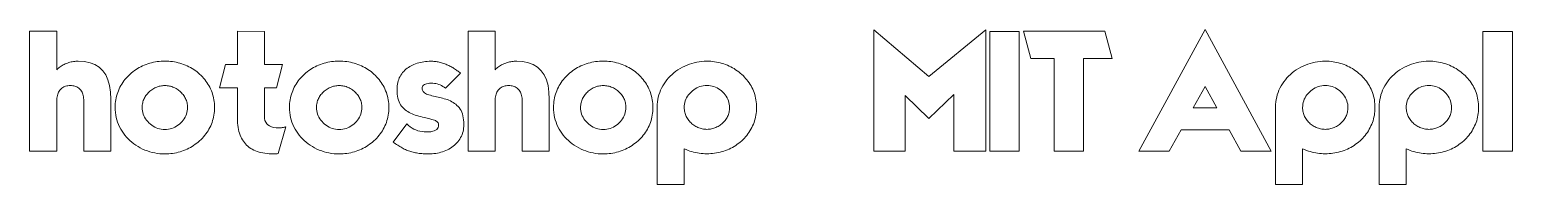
# Model space of a CAD drawing. Extents: x 10 to 19.73, y 9.66 to 9.92.
# Drawn here: x 14.802 to 17.234, y 9.659 to 9.913 of the extents above; entities that cross this region are included whole.
import ezdxf

# ---------------------------------------------------------------- set-up
doc = ezdxf.new("R2010")
doc.units = 0

msp = doc.modelspace()

# ---------------------------------------------------------------- linework, layer by layer
at = {"color": 7, "lineweight": 13}
for points in [[(14.846838, 9.910632), (14.846838, 9.847255), (14.848148, 9.848534), (14.849518, 9.849757), (14.850949, 9.850924), (14.852442, 9.852036), (14.853996, 9.853092), (14.855612, 9.854093), (14.857287, 9.855038), (14.859024, 9.855927), (14.860823, 9.856762), (14.862682, 9.85754), (14.864603, 9.858253), (14.866529, 9.858891), (14.868462, 9.859454), (14.870399, 9.859941), (14.872342, 9.860354), (14.87429, 9.860692), (14.876245, 9.860955), (14.878204, 9.861142), (14.88017, 9.861255), (14.882141, 9.861293), (14.892307, 9.860665), (14.901404, 9.858786), (14.909431, 9.855651), (14.916387, 9.851263), (14.922273, 9.845622), (14.927088, 9.838727), (14.930834, 9.830578), (14.93351, 9.821176), (14.935115, 9.81052), (14.93565, 9.79861), (14.93565, 9.713273), (14.891174, 9.713134), (14.891174, 9.795552), (14.891116, 9.798046), (14.890942, 9.800411), (14.89065, 9.802649), (14.890242, 9.804759), (14.889715, 9.806741), (14.889072, 9.808595), (14.888315, 9.810321), (14.887439, 9.811919), (14.886446, 9.81339), (14.885338, 9.814733), (14.884123, 9.815948), (14.882813, 9.817034), (14.881409, 9.817993), (14.879911, 9.818824), (14.878319, 9.819528), (14.876631, 9.820103), (14.874849, 9.82055), (14.872972, 9.82087), (14.871002, 9.821062), (14.868937, 9.821126), (14.866924, 9.821062), (14.865001, 9.82087), (14.863167, 9.82055), (14.861422, 9.820103), (14.859764, 9.819528), (14.858196, 9.818824), (14.856717, 9.817993), (14.855328, 9.817034), (14.854027, 9.815948), (14.852815, 9.814733), (14.851679, 9.81339), (14.850663, 9.811919), (14.849767, 9.810321), (14.848989, 9.808595), (14.848332, 9.806741), (14.847795, 9.804759), (14.847376, 9.802649), (14.847077, 9.800411), (14.846898, 9.798046), (14.846838, 9.795552), (14.846838, 9.713273), (14.802362, 9.712996), (14.802362, 9.910493)], [(15.143017, 9.817651), (15.11369, 9.817651), (15.123697, 9.855733), (15.143017, 9.855733), (15.143017, 9.910493), (15.187353, 9.910215), (15.187353, 9.855733), (15.216818, 9.855733), (15.206949, 9.817651), (15.187353, 9.817651), (15.187353, 9.770535), (15.187589, 9.766944), (15.188297, 9.76373), (15.18948, 9.760895), (15.191133, 9.758438), (15.19326, 9.756358), (15.195858, 9.754658), (15.198931, 9.753334), (15.202475, 9.752389), (15.206491, 9.751822), (15.210979, 9.751633), (15.212473, 9.751651), (15.213894, 9.751705), (15.215241, 9.751796), (15.216517, 9.751922), (15.217721, 9.752085), (15.218853, 9.752283), (15.219912, 9.752519), (15.220898, 9.752789), (15.221813, 9.753097), (15.222654, 9.75344), (15.209868, 9.709243), (15.209175, 9.709137), (15.208484, 9.709043), (15.207796, 9.708959), (15.207111, 9.708887), (15.206429, 9.708825), (15.205749, 9.708776), (15.205071, 9.708736), (15.204397, 9.708709), (15.203726, 9.708693), (15.203058, 9.708687), (15.19915, 9.708751), (15.195374, 9.708942), (15.191733, 9.709262), (15.188226, 9.709709), (15.184851, 9.710285), (15.18161, 9.710988), (15.178502, 9.71182), (15.175528, 9.712778), (15.172688, 9.713865), (15.169979, 9.71508), (15.167376, 9.716424), (15.164904, 9.717898), (15.162561, 9.719503), (15.160351, 9.72124), (15.15827, 9.723106), (15.15632, 9.725103), (15.154501, 9.727231), (15.152812, 9.72949), (15.151254, 9.731879), (15.149826, 9.734399), (15.148533, 9.737027), (15.147375, 9.739797), (15.146354, 9.742709), (15.145468, 9.745762), (15.144718, 9.748958), (15.144106, 9.752295), (15.143629, 9.755774), (15.143289, 9.759394), (15.143084, 9.763156), (15.143017, 9.76706)], [(15.565809, 9.910632), (15.565809, 9.847255), (15.56712, 9.848534), (15.568489, 9.849757), (15.569921, 9.850924), (15.571414, 9.852036), (15.572968, 9.853092), (15.574583, 9.854093), (15.576259, 9.855038), (15.577996, 9.855927), (15.579795, 9.856762), (15.581654, 9.85754), (15.583575, 9.858253), (15.585501, 9.858891), (15.587433, 9.859454), (15.589371, 9.859941), (15.591314, 9.860354), (15.593262, 9.860692), (15.595217, 9.860955), (15.597176, 9.861142), (15.599142, 9.861255), (15.601112, 9.861293), (15.611279, 9.860665), (15.620376, 9.858786), (15.628403, 9.855651), (15.635358, 9.851263), (15.641245, 9.845622), (15.64606, 9.838727), (15.649806, 9.830578), (15.652481, 9.821176), (15.654086, 9.81052), (15.654621, 9.79861), (15.654621, 9.713273), (15.610146, 9.713134), (15.610146, 9.795552), (15.610088, 9.798046), (15.609913, 9.800411), (15.609621, 9.802649), (15.609213, 9.804759), (15.608686, 9.806741), (15.608045, 9.808595), (15.607286, 9.810321), (15.606411, 9.811919), (15.605418, 9.81339), (15.604309, 9.814733), (15.603094, 9.815948), (15.601785, 9.817034), (15.600381, 9.817993), (15.598883, 9.818824), (15.59729, 9.819528), (15.595603, 9.820103), (15.593821, 9.82055), (15.591945, 9.82087), (15.589973, 9.821062), (15.587909, 9.821126), (15.585896, 9.821062), (15.583973, 9.82087), (15.582138, 9.82055), (15.580393, 9.820103), (15.578735, 9.819528), (15.577168, 9.818824), (15.575689, 9.817993), (15.574299, 9.817034), (15.572998, 9.815948), (15.571787, 9.814733), (15.57065, 9.81339), (15.569635, 9.811919), (15.568739, 9.810321), (15.567962, 9.808595), (15.567305, 9.806741), (15.566766, 9.804759), (15.566348, 9.802649), (15.566049, 9.800411), (15.56587, 9.798046), (15.565809, 9.795552), (15.565809, 9.713273), (15.521335, 9.712996), (15.521335, 9.910493)], [(16.276859, 9.835998), (16.186796, 9.912995), (16.186796, 9.713134), (16.23822, 9.713134), (16.238361, 9.804865), (16.276859, 9.766783), (16.318277, 9.806394), (16.318277, 9.713273), (16.370535, 9.713134), (16.370535, 9.912995)], [(16.377068, 9.910355), (16.425434, 9.910355), (16.425434, 9.713273), (16.377068, 9.713412)], [(16.482418, 9.865601), (16.444475, 9.865601), (16.432384, 9.910493), (16.565948, 9.910493), (16.577623, 9.865601), (16.530785, 9.865601), (16.530785, 9.713273), (16.482418, 9.713273)], [(16.788881, 9.713273), (16.838778, 9.713273), (16.73023, 9.913273), (16.621544, 9.713273), (16.671438, 9.713273), (16.690758, 9.748298), (16.769562, 9.748298)], [(17.185684, 9.910355), (17.234051, 9.910355), (17.234051, 9.713273), (17.185684, 9.713412)], [(15.024045, 9.708687), (15.019815, 9.708787), (15.015634, 9.709086), (15.011498, 9.709587), (15.007411, 9.710288), (15.00337, 9.711188), (14.999378, 9.712289), (14.995432, 9.71359), (14.991533, 9.715091), (14.987682, 9.716792), (14.983878, 9.718694), (14.980175, 9.720769), (14.976628, 9.722991), (14.973238, 9.725361), (14.970001, 9.727878), (14.966922, 9.730542), (14.963998, 9.733354), (14.961229, 9.736313), (14.958616, 9.739419), (14.956159, 9.742673), (14.953857, 9.746074), (14.951717, 9.749618), (14.949804, 9.753245), (14.948116, 9.756956), (14.946651, 9.760751), (14.945414, 9.764628), (14.944401, 9.768589), (14.943613, 9.772634), (14.943049, 9.776762), (14.942712, 9.780972), (14.942599, 9.785268), (14.942665, 9.788498), (14.942861, 9.791683), (14.943188, 9.794825), (14.943645, 9.797921), (14.944233, 9.800973), (14.944951, 9.803981), (14.945801, 9.806944), (14.946779, 9.809862), (14.947891, 9.812737), (14.949131, 9.815566), (14.950487, 9.818336), (14.951939, 9.821032), (14.953489, 9.823651), (14.955135, 9.826196), (14.956881, 9.828666), (14.958721, 9.83106), (14.960661, 9.83338), (14.962697, 9.835625), (14.96483, 9.837794), (14.96706, 9.839889), (14.969399, 9.841925), (14.971804, 9.843863), (14.97427, 9.845705), (14.976801, 9.847449), (14.979396, 9.849096), (14.982054, 9.850646), (14.984777, 9.852098), (14.987564, 9.853454), (14.990415, 9.854712), (14.993329, 9.855872), (14.996338, 9.856929), (14.999361, 9.857874), (15.002398, 9.858707), (15.005448, 9.85943), (15.008512, 9.860042), (15.011591, 9.860542), (15.014684, 9.860931), (15.01779, 9.861209), (15.02091, 9.861376), (15.024045, 9.861431), (15.027205, 9.861376), (15.03035, 9.861209), (15.033476, 9.860931), (15.036587, 9.860542), (15.03968, 9.860042), (15.042758, 9.85943), (15.045818, 9.858707), (15.048862, 9.857874), (15.051889, 9.856929), (15.054899, 9.855872), (15.057789, 9.854763), (15.06062, 9.853548), (15.063393, 9.852228), (15.066107, 9.850801), (15.068764, 9.84927), (15.071362, 9.847633), (15.0739, 9.84589), (15.076381, 9.844042), (15.078804, 9.842088), (15.081167, 9.840028), (15.083424, 9.837882), (15.085576, 9.83567), (15.087626, 9.83339), (15.089574, 9.831044), (15.091417, 9.828631), (15.09316, 9.826152), (15.094798, 9.823606), (15.096334, 9.820992), (15.097767, 9.818313), (15.099096, 9.815566), (15.100338, 9.812737), (15.101449, 9.809862), (15.102428, 9.806944), (15.103277, 9.803981), (15.103996, 9.800973), (15.104584, 9.797921), (15.105042, 9.794825), (15.105368, 9.791683), (15.105564, 9.788498), (15.105629, 9.785268), (15.105565, 9.781987), (15.105373, 9.778763), (15.105054, 9.775594), (15.104607, 9.772481), (15.104031, 9.769423), (15.103328, 9.766421), (15.102497, 9.763474), (15.101538, 9.760584), (15.100451, 9.757749), (15.099236, 9.754969), (15.097904, 9.752221), (15.096467, 9.749537), (15.094925, 9.746918), (15.093277, 9.744361), (15.091522, 9.741869), (15.089663, 9.739441), (15.087698, 9.737077), (15.085627, 9.734776), (15.08345, 9.73254), (15.081167, 9.730369), (15.078778, 9.728307), (15.076336, 9.726349), (15.073841, 9.724493), (15.071295, 9.722741), (15.068693, 9.721091), (15.06604, 9.719544), (15.063335, 9.7181), (15.060575, 9.716759), (15.057764, 9.715521), (15.054899, 9.714385), (15.051964, 9.713303), (15.048996, 9.712334), (15.045994, 9.711479), (15.042957, 9.710738), (15.039889, 9.710111), (15.036787, 9.709599), (15.033651, 9.709199), (15.030483, 9.708915), (15.027281, 9.708743)], [(15.309938, 9.708687), (15.305708, 9.708787), (15.301527, 9.709086), (15.297392, 9.709587), (15.293304, 9.710288), (15.289264, 9.711188), (15.285271, 9.712289), (15.281324, 9.71359), (15.277426, 9.715091), (15.273575, 9.716792), (15.269772, 9.718694), (15.266068, 9.720769), (15.262522, 9.722991), (15.25913, 9.725361), (15.255895, 9.727878), (15.252815, 9.730542), (15.249891, 9.733354), (15.247122, 9.736313), (15.244509, 9.739419), (15.242052, 9.742673), (15.23975, 9.746074), (15.237612, 9.749618), (15.235697, 9.753245), (15.234009, 9.756956), (15.232546, 9.760751), (15.231306, 9.764628), (15.230293, 9.768589), (15.229506, 9.772634), (15.228943, 9.776762), (15.228605, 9.780972), (15.228493, 9.785268), (15.228558, 9.788498), (15.228754, 9.791683), (15.22908, 9.794825), (15.229538, 9.797921), (15.230125, 9.800973), (15.230844, 9.803981), (15.231693, 9.806944), (15.232673, 9.809862), (15.233784, 9.812737), (15.235024, 9.815566), (15.23638, 9.818336), (15.237832, 9.821032), (15.239382, 9.823651), (15.241029, 9.826196), (15.242773, 9.828666), (15.244615, 9.83106), (15.246553, 9.83338), (15.24859, 9.835625), (15.250723, 9.837794), (15.252954, 9.839889), (15.255293, 9.841925), (15.257696, 9.843863), (15.260163, 9.845705), (15.262693, 9.847449), (15.265289, 9.849096), (15.267947, 9.850646), (15.27067, 9.852098), (15.273457, 9.853454), (15.276308, 9.854712), (15.279222, 9.855872), (15.28223, 9.856929), (15.285254, 9.857874), (15.288291, 9.858707), (15.291342, 9.85943), (15.294406, 9.860042), (15.297484, 9.860542), (15.300577, 9.860931), (15.303683, 9.861209), (15.306804, 9.861376), (15.309938, 9.861431), (15.313098, 9.861376), (15.316242, 9.861209), (15.319369, 9.860931), (15.322479, 9.860542), (15.325573, 9.860042), (15.328651, 9.85943), (15.331711, 9.858707), (15.334755, 9.857874), (15.337782, 9.856929), (15.340793, 9.855872), (15.343681, 9.854763), (15.346514, 9.853548), (15.349286, 9.852228), (15.352, 9.850801), (15.354656, 9.84927), (15.357254, 9.847633), (15.359793, 9.84589), (15.362274, 9.844042), (15.364697, 9.842088), (15.367061, 9.840028), (15.369316, 9.837882), (15.371469, 9.83567), (15.37352, 9.83339), (15.375467, 9.831044), (15.377311, 9.828631), (15.379053, 9.826152), (15.380692, 9.823606), (15.382227, 9.820992), (15.383659, 9.818313), (15.38499, 9.815566), (15.38623, 9.812737), (15.387342, 9.809862), (15.388321, 9.806944), (15.38917, 9.803981), (15.389889, 9.800973), (15.390477, 9.797921), (15.390934, 9.794825), (15.391261, 9.791683), (15.391457, 9.788498), (15.391522, 9.785268), (15.391459, 9.781987), (15.391266, 9.778763), (15.390947, 9.775594), (15.390499, 9.772481), (15.389924, 9.769423), (15.389221, 9.766421), (15.38839, 9.763474), (15.38743, 9.760584), (15.386343, 9.757749), (15.385129, 9.754969), (15.383798, 9.752221), (15.38236, 9.749537), (15.380817, 9.746918), (15.379169, 9.744361), (15.377415, 9.741869), (15.375555, 9.739441), (15.37359, 9.737077), (15.371519, 9.734776), (15.369343, 9.73254), (15.367061, 9.730369), (15.364672, 9.728307), (15.362229, 9.726349), (15.359735, 9.724493), (15.357187, 9.722741), (15.354588, 9.721091), (15.351933, 9.719544), (15.349228, 9.7181), (15.346469, 9.716759), (15.343657, 9.715521), (15.340793, 9.714385), (15.337857, 9.713303), (15.334888, 9.712334), (15.331886, 9.711479), (15.328851, 9.710738), (15.325783, 9.710111), (15.32268, 9.709599), (15.319545, 9.709199), (15.316376, 9.708915), (15.313173, 9.708743)], [(15.420987, 9.758026), (15.423687, 9.755518), (15.426502, 9.753273), (15.429435, 9.751292), (15.432484, 9.749576), (15.43565, 9.748123), (15.438932, 9.746935), (15.442332, 9.746011), (15.445848, 9.745351), (15.449482, 9.744955), (15.453232, 9.744823), (15.457008, 9.74494), (15.460386, 9.74529), (15.463367, 9.745873), (15.465952, 9.746691), (15.468138, 9.747742), (15.469927, 9.749025), (15.471317, 9.750544), (15.472312, 9.752295), (15.472908, 9.754279), (15.473106, 9.756497), (15.472998, 9.757689), (15.472668, 9.758816), (15.472118, 9.759879), (15.47135, 9.760879), (15.470362, 9.761814), (15.469154, 9.762685), (15.467726, 9.763493), (15.46608, 9.764236), (15.464213, 9.764915), (15.462127, 9.765532), (15.460478, 9.76592), (15.458647, 9.76636), (15.456632, 9.766853), (15.454432, 9.7674), (15.45205, 9.767999), (15.449484, 9.76865), (15.446735, 9.769355), (15.443803, 9.770113), (15.440687, 9.770923), (15.437387, 9.771786), (15.434679, 9.77257), (15.432056, 9.773476), (15.42952, 9.774505), (15.427069, 9.775655), (15.424706, 9.776928), (15.422426, 9.778324), (15.420235, 9.779841), (15.41813, 9.781482), (15.41611, 9.783244), (15.414177, 9.785129), (15.412407, 9.787149), (15.410824, 9.789376), (15.409428, 9.791808), (15.408217, 9.794446), (15.407192, 9.79729), (15.406355, 9.800339), (15.405703, 9.803594), (15.405237, 9.807055), (15.404959, 9.810721), (15.404865, 9.814593), (15.404942, 9.817604), (15.40517, 9.820519), (15.405553, 9.823341), (15.406088, 9.826068), (15.406776, 9.8287), (15.407617, 9.831239), (15.40861, 9.833682), (15.409758, 9.836031), (15.411057, 9.838284), (15.412509, 9.840445), (15.414112, 9.842502), (15.415806, 9.844447), (15.417591, 9.846282), (15.41947, 9.848005), (15.421438, 9.849618), (15.4235, 9.851119), (15.425653, 9.852509), (15.427897, 9.853787), (15.430234, 9.854955), (15.432662, 9.856011), (15.435215, 9.856988), (15.437815, 9.857862), (15.440463, 9.858634), (15.443158, 9.859303), (15.4459, 9.859868), (15.44869, 9.860331), (15.451527, 9.860691), (15.454411, 9.860948), (15.457342, 9.861102), (15.46032, 9.861154), (15.462018, 9.86113), (15.463722, 9.861059), (15.465432, 9.860941), (15.467148, 9.860776), (15.468868, 9.860563), (15.470594, 9.860303), (15.472325, 9.859996), (15.474063, 9.859641), (15.475806, 9.85924), (15.477554, 9.85879), (15.479425, 9.858193), (15.481256, 9.857568), (15.483049, 9.856915), (15.484804, 9.856234), (15.486519, 9.855525), (15.488195, 9.854788), (15.489832, 9.854024), (15.49143, 9.853231), (15.49299, 9.852411), (15.494511, 9.851563), (15.496131, 9.850636), (15.497713, 9.849685), (15.499256, 9.848712), (15.500759, 9.847716), (15.502224, 9.846699), (15.503651, 9.845659), (15.505037, 9.844598), (15.506386, 9.843513), (15.507694, 9.842407), (15.508965, 9.841279), (15.484503, 9.816957), (15.482344, 9.818488), (15.480145, 9.819859), (15.477907, 9.821068), (15.475631, 9.822115), (15.473315, 9.823002), (15.470961, 9.823728), (15.468567, 9.824292), (15.466135, 9.824695), (15.463663, 9.824937), (15.461154, 9.825017), (15.458275, 9.824932), (15.4557, 9.824678), (15.453428, 9.824254), (15.451458, 9.823661), (15.449792, 9.822898), (15.448429, 9.821965), (15.447368, 9.820863), (15.44661, 9.819592), (15.446156, 9.818151), (15.446005, 9.816539), (15.446117, 9.815056), (15.446455, 9.813665), (15.447018, 9.812366), (15.447805, 9.811157), (15.448819, 9.810041), (15.450058, 9.809017), (15.451521, 9.808084), (15.453209, 9.807244), (15.455124, 9.806495), (15.457262, 9.805838), (15.459738, 9.805175), (15.462215, 9.80452), (15.464697, 9.803873), (15.46718, 9.803236), (15.469667, 9.802606), (15.472157, 9.801985), (15.474648, 9.801372), (15.477142, 9.800767), (15.479641, 9.800171), (15.482141, 9.799583), (15.484846, 9.79883), (15.487461, 9.797959), (15.489984, 9.796973), (15.492414, 9.795869), (15.494754, 9.794649), (15.497002, 9.793312), (15.499157, 9.791858), (15.501221, 9.790288), (15.503193, 9.7886), (15.505074, 9.786797), (15.506843, 9.784798), (15.508426, 9.782582), (15.509823, 9.78015), (15.511033, 9.777501), (15.512057, 9.774635), (15.512896, 9.771552), (15.513547, 9.768253), (15.514013, 9.764736), (15.514292, 9.761003), (15.514385, 9.757053), (15.514305, 9.754066), (15.514063, 9.751161), (15.51366, 9.748339), (15.513096, 9.745601), (15.51237, 9.742947), (15.511484, 9.740376), (15.510435, 9.737887), (15.509226, 9.735483), (15.507856, 9.733162), (15.506325, 9.730925), (15.504658, 9.728758), (15.502882, 9.726705), (15.500999, 9.724766), (15.499008, 9.72294), (15.496908, 9.72123), (15.494699, 9.719633), (15.492382, 9.71815), (15.489957, 9.716781), (15.487424, 9.715526), (15.484781, 9.714385), (15.482076, 9.713303), (15.47935, 9.712334), (15.476605, 9.711479), (15.473841, 9.710738), (15.471056, 9.710111), (15.468253, 9.709599), (15.46543, 9.709199), (15.462588, 9.708915), (15.459726, 9.708743), (15.456845, 9.708687), (15.454451, 9.708706), (15.452103, 9.708764), (15.449802, 9.708861), (15.44755, 9.708998), (15.445345, 9.709173), (15.443186, 9.709387), (15.441074, 9.70964), (15.439011, 9.709931), (15.436995, 9.710262), (15.435024, 9.710632), (15.433091, 9.711019), (15.431183, 9.711455), (15.4293, 9.711942), (15.427442, 9.712478), (15.425608, 9.713064), (15.4238, 9.713701), (15.422017, 9.714388), (15.420259, 9.715124), (15.418526, 9.715911), (15.416818, 9.716747), (15.415058, 9.717639), (15.413281, 9.718588), (15.411489, 9.719596), (15.409679, 9.720661), (15.407853, 9.721786), (15.40601, 9.722969), (15.40415, 9.72421), (15.402274, 9.72551), (15.400381, 9.726868), (15.398472, 9.728284)], [(15.743016, 9.708687), (15.738787, 9.708787), (15.734605, 9.709086), (15.730471, 9.709587), (15.726383, 9.710288), (15.722342, 9.711188), (15.718349, 9.712289), (15.714403, 9.71359), (15.710505, 9.715091), (15.706654, 9.716792), (15.702849, 9.718694), (15.699146, 9.720769), (15.695601, 9.722991), (15.692209, 9.725361), (15.688973, 9.727878), (15.685894, 9.730542), (15.682969, 9.733354), (15.680201, 9.736313), (15.677588, 9.739419), (15.67513, 9.742673), (15.672829, 9.746074), (15.67069, 9.749618), (15.668776, 9.753245), (15.667088, 9.756956), (15.665624, 9.760751), (15.664385, 9.764628), (15.663372, 9.768589), (15.662584, 9.772634), (15.662022, 9.776762), (15.661683, 9.780972), (15.661572, 9.785268), (15.661636, 9.788498), (15.661832, 9.791683), (15.662159, 9.794825), (15.662616, 9.797921), (15.663204, 9.800973), (15.663923, 9.803981), (15.664772, 9.806944), (15.665751, 9.809862), (15.666862, 9.812737), (15.668103, 9.815566), (15.669458, 9.818336), (15.67091, 9.821032), (15.672461, 9.823651), (15.674107, 9.826196), (15.675852, 9.828666), (15.677693, 9.83106), (15.679632, 9.83338), (15.681668, 9.835625), (15.683802, 9.837794), (15.686032, 9.839889), (15.688372, 9.841925), (15.690775, 9.843863), (15.693241, 9.845705), (15.695772, 9.847449), (15.698367, 9.849096), (15.701026, 9.850646), (15.703749, 9.852098), (15.706535, 9.853454), (15.709387, 9.854712), (15.712301, 9.855872), (15.715309, 9.856929), (15.718332, 9.857874), (15.721369, 9.858707), (15.724421, 9.85943), (15.727485, 9.860042), (15.730563, 9.860542), (15.733656, 9.860931), (15.736762, 9.861209), (15.739882, 9.861376), (15.743016, 9.861431), (15.746177, 9.861376), (15.749321, 9.861209), (15.752447, 9.860931), (15.755558, 9.860542), (15.758652, 9.860042), (15.761729, 9.85943), (15.76479, 9.858707), (15.767834, 9.857874), (15.770861, 9.856929), (15.77387, 9.855872), (15.77676, 9.854763), (15.779592, 9.853548), (15.782364, 9.852228), (15.785079, 9.850801), (15.787735, 9.84927), (15.790333, 9.847633), (15.792871, 9.84589), (15.795353, 9.844042), (15.797775, 9.842088), (15.800139, 9.840028), (15.802395, 9.837882), (15.804548, 9.83567), (15.806598, 9.83339), (15.808545, 9.831044), (15.81039, 9.828631), (15.812132, 9.826152), (15.81377, 9.823606), (15.815306, 9.820992), (15.816738, 9.818313), (15.818069, 9.815566), (15.819309, 9.812737), (15.82042, 9.809862), (15.8214, 9.806944), (15.822248, 9.803981), (15.822968, 9.800973), (15.823555, 9.797921), (15.824013, 9.794825), (15.82434, 9.791683), (15.824535, 9.788498), (15.8246, 9.785268), (15.824537, 9.781987), (15.824345, 9.778763), (15.824025, 9.775594), (15.823578, 9.772481), (15.823002, 9.769423), (15.8223, 9.766421), (15.821468, 9.763474), (15.820509, 9.760584), (15.819422, 9.757749), (15.818207, 9.754969), (15.816876, 9.752221), (15.815439, 9.749537), (15.813896, 9.746918), (15.812248, 9.744361), (15.810493, 9.741869), (15.808634, 9.739441), (15.806669, 9.737077), (15.804598, 9.734776), (15.802422, 9.73254), (15.800139, 9.730369), (15.79775, 9.728307), (15.795308, 9.726349), (15.792813, 9.724493), (15.790266, 9.722741), (15.787665, 9.721091), (15.785012, 9.719544), (15.782307, 9.7181), (15.779547, 9.716759), (15.776735, 9.715521), (15.77387, 9.714385), (15.770935, 9.713303), (15.767967, 9.712334), (15.764965, 9.711479), (15.761929, 9.710738), (15.758861, 9.710111), (15.755758, 9.709599), (15.752623, 9.709199), (15.749454, 9.708915), (15.746252, 9.708743)], [(15.831551, 9.658651), (15.875887, 9.658513), (15.875887, 9.717165), (15.879084, 9.715775), (15.88228, 9.714385), (15.885288, 9.713355), (15.888311, 9.712434), (15.891348, 9.71162), (15.8944, 9.710916), (15.897464, 9.71032), (15.900542, 9.709832), (15.903635, 9.709453), (15.906741, 9.709182), (15.909861, 9.709019), (15.912995, 9.708964), (15.916182, 9.709019), (15.919344, 9.709182), (15.922485, 9.709453), (15.925604, 9.709832), (15.928701, 9.71032), (15.931776, 9.710916), (15.934827, 9.71162), (15.937857, 9.712434), (15.940865, 9.713355), (15.94385, 9.714385), (15.946764, 9.715521), (15.949615, 9.716759), (15.952402, 9.7181), (15.955125, 9.719544), (15.957784, 9.721091), (15.960379, 9.722741), (15.96291, 9.724493), (15.965376, 9.726349), (15.967779, 9.728307), (15.970119, 9.730369), (15.972374, 9.732488), (15.974527, 9.734676), (15.976577, 9.736936), (15.978524, 9.739264), (15.980369, 9.741661), (15.982111, 9.744128), (15.983749, 9.746664), (15.985285, 9.74927), (15.986717, 9.751945), (15.988048, 9.754691), (15.989288, 9.757519), (15.990399, 9.760389), (15.991379, 9.763301), (15.992228, 9.766254), (15.992947, 9.769249), (15.993535, 9.772286), (15.993992, 9.775365), (15.994319, 9.778485), (15.994514, 9.781647), (15.994579, 9.78485), (15.994516, 9.788131), (15.994324, 9.791355), (15.994004, 9.794524), (15.993557, 9.797637), (15.992981, 9.800694), (15.992279, 9.803697), (15.991447, 9.806643), (15.990488, 9.809534), (15.989401, 9.812369), (15.988187, 9.815149), (15.986856, 9.817871), (15.985418, 9.820531), (15.983875, 9.82313), (15.982227, 9.825667), (15.980473, 9.828144), (15.978613, 9.83056), (15.976648, 9.832914), (15.974577, 9.835208), (15.972401, 9.83744), (15.970119, 9.839611), (15.96773, 9.841697), (15.965287, 9.843675), (15.962792, 9.845544), (15.960245, 9.847305), (15.957644, 9.848958), (15.954991, 9.850502), (15.952286, 9.851937), (15.949526, 9.853265), (15.946714, 9.854484), (15.94385, 9.855594), (15.940914, 9.856677), (15.937946, 9.857646), (15.934944, 9.8585), (15.931909, 9.859241), (15.92884, 9.859868), (15.925737, 9.860381), (15.922602, 9.86078), (15.919434, 9.861065), (15.916231, 9.861236), (15.912995, 9.861293), (15.908766, 9.861193), (15.904584, 9.860892), (15.90045, 9.860392), (15.896362, 9.859692), (15.892322, 9.85879), (15.888329, 9.85769), (15.884382, 9.856389), (15.880484, 9.854888), (15.876633, 9.853187), (15.872828, 9.851286), (15.869125, 9.849236), (15.86558, 9.847038), (15.862188, 9.844689), (15.858953, 9.842191), (15.855873, 9.839541), (15.852948, 9.836742), (15.85018, 9.833793), (15.847567, 9.830693), (15.84511, 9.827444), (15.842808, 9.824044), (15.840694, 9.82061), (15.838799, 9.81709), (15.837125, 9.813483), (15.83567, 9.80979), (15.834435, 9.806011), (15.833418, 9.802146), (15.832622, 9.798195), (15.832045, 9.794157), (15.831688, 9.790033), (15.831551, 9.785824)], [(16.845726, 9.658651), (16.890062, 9.658513), (16.890062, 9.717165), (16.893259, 9.715775), (16.896456, 9.714385), (16.899466, 9.713355), (16.902489, 9.712434), (16.905525, 9.71162), (16.908575, 9.710916), (16.91164, 9.71032), (16.914719, 9.709832), (16.917812, 9.709453), (16.920918, 9.709182), (16.924038, 9.709019), (16.927172, 9.708964), (16.930359, 9.709019), (16.933521, 9.709182), (16.936663, 9.709453), (16.939781, 9.709832), (16.942877, 9.71032), (16.945951, 9.710916), (16.949003, 9.71162), (16.952034, 9.712434), (16.955042, 9.713355), (16.958027, 9.714385), (16.960941, 9.715521), (16.963791, 9.716759), (16.966579, 9.7181), (16.969301, 9.719544), (16.97196, 9.721091), (16.974556, 9.722741), (16.977085, 9.724493), (16.979553, 9.726349), (16.981956, 9.728307), (16.984295, 9.730369), (16.986551, 9.732488), (16.988705, 9.734676), (16.990753, 9.736936), (16.992701, 9.739264), (16.994545, 9.741661), (16.996286, 9.744128), (16.997925, 9.746664), (16.999462, 9.74927), (17.000895, 9.751945), (17.002224, 9.754691), (17.003466, 9.757519), (17.004576, 9.760389), (17.005556, 9.763301), (17.006405, 9.766254), (17.007124, 9.769249), (17.007711, 9.772286), (17.008169, 9.775365), (17.008495, 9.778485), (17.008692, 9.781647), (17.008757, 9.78485), (17.008692, 9.788131), (17.008501, 9.791355), (17.008181, 9.794524), (17.007734, 9.797637), (17.007158, 9.800694), (17.006454, 9.803697), (17.005623, 9.806643), (17.004665, 9.809534), (17.003578, 9.812369), (17.002363, 9.815149), (17.001032, 9.817871), (16.999594, 9.820531), (16.998053, 9.82313), (16.996403, 9.825667), (16.99465, 9.828144), (16.99279, 9.83056), (16.990826, 9.832914), (16.988754, 9.835208), (16.986578, 9.83744), (16.984295, 9.839611), (16.981907, 9.841697), (16.979464, 9.843675), (16.976969, 9.845544), (16.974422, 9.847305), (16.971821, 9.848958), (16.969168, 9.850502), (16.966461, 9.851937), (16.963703, 9.853265), (16.960892, 9.854484), (16.958027, 9.855594), (16.955091, 9.856677), (16.952122, 9.857646), (16.949121, 9.8585), (16.946085, 9.859241), (16.943016, 9.859868), (16.939915, 9.860381), (16.936779, 9.86078), (16.933609, 9.861065), (16.930408, 9.861236), (16.927172, 9.861293), (16.922943, 9.861193), (16.91876, 9.860892), (16.914627, 9.860392), (16.910538, 9.859692), (16.906498, 9.85879), (16.902504, 9.85769), (16.89856, 9.856389), (16.894661, 9.854888), (16.89081, 9.853187), (16.887005, 9.851286), (16.883303, 9.849236), (16.879757, 9.847038), (16.876366, 9.844689), (16.873129, 9.842191), (16.870049, 9.839541), (16.867125, 9.836742), (16.864357, 9.833793), (16.861744, 9.830693), (16.859285, 9.827444), (16.856985, 9.824044), (16.85487, 9.82061), (16.852976, 9.81709), (16.851301, 9.813483), (16.849846, 9.80979), (16.84861, 9.806011), (16.847595, 9.802146), (16.846798, 9.798195), (16.846222, 9.794157), (16.845863, 9.790033), (16.845726, 9.785824)], [(17.015705, 9.658651), (17.060041, 9.658513), (17.060041, 9.717165), (17.063238, 9.715775), (17.066435, 9.714385), (17.069445, 9.713355), (17.072468, 9.712434), (17.075504, 9.71162), (17.078556, 9.710916), (17.081619, 9.71032), (17.084698, 9.709832), (17.087791, 9.709453), (17.090897, 9.709182), (17.094017, 9.709019), (17.097151, 9.708964), (17.100338, 9.709019), (17.1035, 9.709182), (17.106642, 9.709453), (17.10976, 9.709832), (17.112856, 9.71032), (17.115931, 9.710916), (17.118982, 9.71162), (17.122013, 9.712434), (17.125021, 9.713355), (17.128006, 9.714385), (17.13092, 9.715521), (17.13377, 9.716759), (17.136559, 9.7181), (17.13928, 9.719544), (17.141939, 9.721091), (17.144535, 9.722741), (17.147064, 9.724493), (17.149532, 9.726349), (17.151936, 9.728307), (17.154274, 9.730369), (17.15653, 9.732488), (17.158684, 9.734676), (17.160732, 9.736936), (17.16268, 9.739264), (17.164524, 9.741661), (17.166265, 9.744128), (17.167904, 9.746664), (17.169441, 9.74927), (17.170874, 9.751945), (17.172203, 9.754691), (17.173445, 9.757519), (17.174555, 9.760389), (17.175535, 9.763301), (17.176384, 9.766254), (17.177103, 9.769249), (17.177691, 9.772286), (17.178148, 9.775365), (17.178474, 9.778485), (17.178671, 9.781647), (17.178736, 9.78485), (17.178673, 9.788131), (17.17848, 9.791355), (17.17816, 9.794524), (17.177713, 9.797637), (17.177137, 9.800694), (17.176434, 9.803697), (17.175602, 9.806643), (17.174644, 9.809534), (17.173557, 9.812369), (17.172342, 9.815149), (17.171011, 9.817871), (17.169573, 9.820531), (17.168032, 9.82313), (17.166382, 9.825667), (17.164629, 9.828144), (17.162769, 9.83056), (17.160805, 9.832914), (17.158733, 9.835208), (17.156557, 9.83744), (17.154274, 9.839611), (17.151886, 9.841697), (17.149443, 9.843675), (17.146948, 9.845544), (17.144402, 9.847305), (17.1418, 9.848958), (17.139147, 9.850502), (17.13644, 9.851937), (17.133682, 9.853265), (17.130871, 9.854484), (17.128006, 9.855594), (17.125071, 9.856677), (17.122101, 9.857646), (17.119101, 9.8585), (17.116064, 9.859241), (17.112995, 9.859868), (17.109894, 9.860381), (17.106758, 9.86078), (17.103588, 9.861065), (17.100388, 9.861236), (17.097151, 9.861293), (17.092922, 9.861193), (17.088739, 9.860892), (17.084606, 9.860392), (17.080517, 9.859692), (17.076477, 9.85879), (17.072483, 9.85769), (17.068539, 9.856389), (17.06464, 9.854888), (17.060789, 9.853187), (17.056984, 9.851286), (17.053282, 9.849236), (17.049736, 9.847038), (17.046345, 9.844689), (17.043108, 9.842191), (17.040028, 9.839541), (17.037104, 9.836742), (17.034336, 9.833793), (17.031723, 9.830693), (17.029264, 9.827444), (17.026964, 9.824044), (17.024849, 9.82061), (17.022955, 9.81709), (17.02128, 9.813483), (17.019825, 9.80979), (17.018589, 9.806011), (17.017574, 9.802146), (17.016777, 9.798195), (17.016201, 9.794157), (17.015842, 9.790033), (17.015705, 9.785824)], [(14.986936, 9.785268), (14.987047, 9.782335), (14.987381, 9.779486), (14.987936, 9.77672), (14.988714, 9.774037), (14.989716, 9.771439), (14.990938, 9.768923), (14.992384, 9.766491), (14.994051, 9.764142), (14.995942, 9.761876), (14.998055, 9.759694), (15.000291, 9.757661), (15.002607, 9.755841), (15.005005, 9.754236), (15.007483, 9.752845), (15.010042, 9.751668), (15.012681, 9.750705), (15.015401, 9.749955), (15.018202, 9.74942), (15.021084, 9.7491), (15.024045, 9.748992), (15.027033, 9.7491), (15.029938, 9.74942), (15.032759, 9.749955), (15.035498, 9.750705), (15.038152, 9.751668), (15.040723, 9.752845), (15.043211, 9.754236), (15.045615, 9.755841), (15.047935, 9.757661), (15.050175, 9.759694), (15.052286, 9.761876), (15.054176, 9.764142), (15.055845, 9.766491), (15.05729, 9.768923), (15.058514, 9.771439), (15.059513, 9.774037), (15.060292, 9.77672), (15.060848, 9.779486), (15.061182, 9.782335), (15.061293, 9.785268), (15.061241, 9.787198), (15.061087, 9.789098), (15.06083, 9.790967), (15.06047, 9.792806), (15.060007, 9.794614), (15.059442, 9.796391), (15.058773, 9.798139), (15.058002, 9.799855), (15.057127, 9.801541), (15.05615, 9.803197), (15.055088, 9.804803), (15.053954, 9.806343), (15.052752, 9.807817), (15.05148, 9.809223), (15.050139, 9.810563), (15.048729, 9.811836), (15.047249, 9.813043), (15.045698, 9.814182), (15.044079, 9.815255), (15.042391, 9.816261), (15.040682, 9.817185), (15.038944, 9.818012), (15.037179, 9.818742), (15.035386, 9.819374), (15.033566, 9.81991), (15.031717, 9.820348), (15.02984, 9.820688), (15.027937, 9.820931), (15.026005, 9.821077), (15.024045, 9.821126), (15.022137, 9.821077), (15.020247, 9.820931), (15.018378, 9.820688), (15.016529, 9.820348), (15.014698, 9.81991), (15.012887, 9.819374), (15.011095, 9.818742), (15.009323, 9.818012), (15.00757, 9.817185), (15.005838, 9.816261), (15.004149, 9.815255), (15.002529, 9.814182), (15.00098, 9.813043), (14.9995, 9.811836), (14.998089, 9.810563), (14.996748, 9.809223), (14.995476, 9.807817), (14.994274, 9.806343), (14.993141, 9.804803), (14.992079, 9.803197), (14.9911, 9.801541), (14.990227, 9.799855), (14.989455, 9.798139), (14.988787, 9.796391), (14.988221, 9.794614), (14.987759, 9.792806), (14.987398, 9.790967), (14.987142, 9.789098), (14.986987, 9.787198)], [(15.272829, 9.785268), (15.27294, 9.782335), (15.273273, 9.779486), (15.273829, 9.77672), (15.274608, 9.774037), (15.275608, 9.771439), (15.276832, 9.768923), (15.278276, 9.766491), (15.279944, 9.764142), (15.281836, 9.761876), (15.283947, 9.759694), (15.286184, 9.757661), (15.288501, 9.755841), (15.290898, 9.754236), (15.293377, 9.752845), (15.295935, 9.751668), (15.298574, 9.750705), (15.301294, 9.749955), (15.304094, 9.74942), (15.306976, 9.7491), (15.309938, 9.748992), (15.312925, 9.7491), (15.31583, 9.74942), (15.318652, 9.749955), (15.32139, 9.750705), (15.324045, 9.751668), (15.326616, 9.752845), (15.329103, 9.754236), (15.331509, 9.755841), (15.333829, 9.757661), (15.336067, 9.759694), (15.33818, 9.761876), (15.34007, 9.764142), (15.341738, 9.766491), (15.343184, 9.768923), (15.344406, 9.771439), (15.345407, 9.774037), (15.346186, 9.77672), (15.346741, 9.779486), (15.347075, 9.782335), (15.347186, 9.785268), (15.347134, 9.787198), (15.34698, 9.789098), (15.346724, 9.790967), (15.346363, 9.792806), (15.3459, 9.794614), (15.345335, 9.796391), (15.344666, 9.798139), (15.343895, 9.799855), (15.34302, 9.801541), (15.342043, 9.803197), (15.340981, 9.804803), (15.339848, 9.806343), (15.338646, 9.807817), (15.337374, 9.809223), (15.336033, 9.810563), (15.334621, 9.811836), (15.333141, 9.813043), (15.331592, 9.814182), (15.329972, 9.815255), (15.328283, 9.816261), (15.326574, 9.817185), (15.324837, 9.818012), (15.323072, 9.818742), (15.32128, 9.819374), (15.319458, 9.81991), (15.31761, 9.820348), (15.315733, 9.820688), (15.313829, 9.820931), (15.311897, 9.821077), (15.309938, 9.821126), (15.308029, 9.821077), (15.306141, 9.820931), (15.304272, 9.820688), (15.302422, 9.820348), (15.300591, 9.81991), (15.29878, 9.819374), (15.296988, 9.818742), (15.295216, 9.818012), (15.293464, 9.817185), (15.291731, 9.816261), (15.290043, 9.815255), (15.288423, 9.814182), (15.286873, 9.813043), (15.285393, 9.811836), (15.283982, 9.810563), (15.282641, 9.809223), (15.281369, 9.807817), (15.280167, 9.806343), (15.279034, 9.804803), (15.277971, 9.803197), (15.276994, 9.801541), (15.276119, 9.799855), (15.275349, 9.798139), (15.27468, 9.796391), (15.274115, 9.794614), (15.273651, 9.792806), (15.273291, 9.790967), (15.273035, 9.789098), (15.272881, 9.787198)], [(15.705908, 9.785268), (15.706018, 9.782335), (15.706352, 9.779486), (15.706907, 9.77672), (15.707686, 9.774037), (15.708687, 9.771439), (15.709909, 9.768923), (15.711355, 9.766491), (15.713023, 9.764142), (15.714913, 9.761876), (15.717026, 9.759694), (15.719262, 9.757661), (15.72158, 9.755841), (15.723977, 9.754236), (15.726455, 9.752845), (15.729013, 9.751668), (15.731653, 9.750705), (15.734373, 9.749955), (15.737173, 9.74942), (15.740055, 9.7491), (15.743016, 9.748992), (15.746004, 9.7491), (15.748909, 9.74942), (15.75173, 9.749955), (15.754469, 9.750705), (15.757124, 9.751668), (15.759695, 9.752845), (15.762182, 9.754236), (15.764587, 9.755841), (15.766908, 9.757661), (15.769146, 9.759694), (15.771257, 9.761876), (15.773149, 9.764142), (15.774817, 9.766491), (15.776261, 9.768923), (15.777485, 9.771439), (15.778485, 9.774037), (15.779264, 9.77672), (15.779819, 9.779486), (15.780153, 9.782335), (15.780264, 9.785268), (15.780212, 9.787198), (15.780059, 9.789098), (15.779802, 9.790967), (15.779442, 9.792806), (15.778978, 9.794614), (15.778414, 9.796391), (15.777744, 9.798139), (15.776974, 9.799855), (15.776099, 9.801541), (15.775122, 9.803197), (15.774059, 9.804803), (15.772926, 9.806343), (15.771724, 9.807817), (15.770452, 9.809223), (15.769111, 9.810563), (15.7677, 9.811836), (15.76622, 9.813043), (15.76467, 9.814182), (15.763051, 9.815255), (15.761362, 9.816261), (15.759653, 9.817185), (15.757915, 9.818012), (15.75615, 9.818742), (15.754358, 9.819374), (15.752537, 9.81991), (15.750689, 9.820348), (15.748812, 9.820688), (15.746908, 9.820931), (15.744976, 9.821077), (15.743016, 9.821126), (15.741108, 9.821077), (15.73922, 9.820931), (15.73735, 9.820688), (15.7355, 9.820348), (15.733669, 9.81991), (15.731858, 9.819374), (15.730066, 9.818742), (15.728294, 9.818012), (15.726542, 9.817185), (15.72481, 9.816261), (15.723121, 9.815255), (15.721501, 9.814182), (15.719952, 9.813043), (15.718472, 9.811836), (15.717061, 9.810563), (15.715719, 9.809223), (15.714448, 9.807817), (15.713245, 9.806343), (15.712112, 9.804803), (15.71105, 9.803197), (15.710073, 9.801541), (15.709198, 9.799855), (15.708427, 9.798139), (15.707758, 9.796391), (15.707193, 9.794614), (15.70673, 9.792806), (15.706369, 9.790967), (15.706113, 9.789098), (15.705959, 9.787198)], [(15.875887, 9.78485), (15.875998, 9.787783), (15.876331, 9.790632), (15.876886, 9.793398), (15.877666, 9.796081), (15.878666, 9.798679), (15.879889, 9.801195), (15.881334, 9.803627), (15.883002, 9.805976), (15.884893, 9.808242), (15.887005, 9.810424), (15.889242, 9.812457), (15.891559, 9.814277), (15.893956, 9.815882), (15.896434, 9.817273), (15.898993, 9.81845), (15.901632, 9.819413), (15.904352, 9.820163), (15.907152, 9.820698), (15.910034, 9.821019), (15.912995, 9.821126), (15.915983, 9.821019), (15.918888, 9.820698), (15.92171, 9.820163), (15.924448, 9.819413), (15.927103, 9.81845), (15.929674, 9.817273), (15.932161, 9.815882), (15.934566, 9.814277), (15.936887, 9.812457), (15.939125, 9.810424), (15.941237, 9.808217), (15.943128, 9.805932), (15.944796, 9.803569), (15.946241, 9.801128), (15.947464, 9.79861), (15.948464, 9.796014), (15.949244, 9.79334), (15.949799, 9.790587), (15.950132, 9.787758), (15.950243, 9.78485), (15.950191, 9.782922), (15.950038, 9.781026), (15.949781, 9.779163), (15.949421, 9.777334), (15.948957, 9.775538), (15.948393, 9.773776), (15.947723, 9.772047), (15.946953, 9.770351), (15.946078, 9.768689), (15.945101, 9.76706), (15.944038, 9.765453), (15.942905, 9.763914), (15.941703, 9.762441), (15.940432, 9.761034), (15.93909, 9.759694), (15.937679, 9.758421), (15.936199, 9.757215), (15.934649, 9.756075), (15.93303, 9.755002), (15.931341, 9.753996), (15.929607, 9.753072), (15.927851, 9.752245), (15.926071, 9.751514), (15.924271, 9.750882), (15.922447, 9.750347), (15.920601, 9.749909), (15.918734, 9.749569), (15.916842, 9.749326), (15.91493, 9.74918), (15.912995, 9.749131), (15.911062, 9.74918), (15.909154, 9.749326), (15.90727, 9.749569), (15.905413, 9.749909), (15.90358, 9.750347), (15.901771, 9.750882), (15.899988, 9.751514), (15.89823, 9.752245), (15.896496, 9.753072), (15.894789, 9.753996), (15.8931, 9.755002), (15.89148, 9.756075), (15.889931, 9.757215), (15.888451, 9.758421), (15.88704, 9.759694), (15.885698, 9.761034), (15.884427, 9.762441), (15.883224, 9.763914), (15.882092, 9.765453), (15.881029, 9.76706), (15.880052, 9.768664), (15.879177, 9.770308), (15.878407, 9.771989), (15.877737, 9.773709), (15.877172, 9.775469), (15.876709, 9.777267), (15.876348, 9.779105), (15.876092, 9.780981), (15.875938, 9.782896)], [(16.710772, 9.784712), (16.73023, 9.819736), (16.74955, 9.784712)], [(16.890062, 9.78485), (16.890175, 9.787783), (16.890507, 9.790632), (16.891064, 9.793398), (16.891842, 9.796081), (16.892843, 9.798679), (16.894066, 9.801195), (16.895512, 9.803627), (16.897179, 9.805976), (16.899069, 9.808242), (16.901182, 9.810424), (16.903418, 9.812457), (16.905735, 9.814277), (16.908133, 9.815882), (16.91061, 9.817273), (16.91317, 9.81845), (16.915808, 9.819413), (16.91853, 9.820163), (16.921329, 9.820698), (16.92421, 9.821019), (16.927172, 9.821126), (16.930161, 9.821019), (16.933065, 9.820698), (16.935886, 9.820163), (16.938625, 9.819413), (16.941278, 9.81845), (16.943851, 9.817273), (16.946339, 9.815882), (16.948742, 9.814277), (16.951063, 9.812457), (16.9533, 9.810424), (16.955414, 9.808217), (16.957304, 9.805932), (16.958973, 9.803569), (16.960417, 9.801128), (16.961639, 9.79861), (16.962641, 9.796014), (16.963419, 9.79334), (16.963976, 9.790587), (16.96431, 9.787758), (16.96442, 9.78485), (16.964369, 9.782922), (16.964214, 9.781026), (16.963959, 9.779163), (16.963596, 9.777334), (16.963135, 9.775538), (16.962568, 9.773776), (16.961901, 9.772047), (16.961128, 9.770351), (16.960255, 9.768689), (16.959278, 9.76706), (16.958214, 9.765453), (16.957081, 9.763914), (16.955879, 9.762441), (16.954607, 9.761034), (16.953266, 9.759694), (16.951857, 9.758421), (16.950375, 9.757215), (16.948826, 9.756075), (16.947206, 9.755002), (16.945518, 9.753996), (16.943783, 9.753072), (16.942026, 9.752245), (16.940247, 9.751514), (16.938446, 9.750882), (16.936623, 9.750347), (16.934776, 9.749909), (16.932909, 9.749569), (16.931019, 9.749326), (16.929108, 9.74918), (16.927172, 9.749131), (16.92524, 9.74918), (16.92333, 9.749326), (16.921448, 9.749569), (16.91959, 9.749909), (16.917755, 9.750347), (16.915947, 9.750882), (16.914165, 9.751514), (16.912407, 9.752245), (16.910673, 9.753072), (16.908966, 9.753996), (16.907276, 9.755002), (16.905657, 9.756075), (16.904108, 9.757215), (16.902626, 9.758421), (16.901217, 9.759694), (16.899876, 9.761034), (16.898603, 9.762441), (16.897402, 9.763914), (16.896269, 9.765453), (16.895206, 9.76706), (16.894228, 9.768664), (16.893354, 9.770308), (16.892582, 9.771989), (16.891914, 9.773709), (16.891348, 9.775469), (16.890886, 9.777267), (16.890526, 9.779105), (16.890268, 9.780981), (16.890114, 9.782896)], [(17.060041, 9.78485), (17.060154, 9.787783), (17.060486, 9.790632), (17.061043, 9.793398), (17.061821, 9.796081), (17.062822, 9.798679), (17.064045, 9.801195), (17.065491, 9.803627), (17.067158, 9.805976), (17.069048, 9.808242), (17.071161, 9.810424), (17.073397, 9.812457), (17.075714, 9.814277), (17.078112, 9.815882), (17.080589, 9.817273), (17.083149, 9.81845), (17.085789, 9.819413), (17.088509, 9.820163), (17.091309, 9.820698), (17.094189, 9.821019), (17.097151, 9.821126), (17.10014, 9.821019), (17.103045, 9.820698), (17.105865, 9.820163), (17.108604, 9.819413), (17.111258, 9.81845), (17.113831, 9.817273), (17.116318, 9.815882), (17.118721, 9.814277), (17.121042, 9.812457), (17.12328, 9.810424), (17.125393, 9.808217), (17.127283, 9.805932), (17.128952, 9.803569), (17.130396, 9.801128), (17.131618, 9.79861), (17.13262, 9.796014), (17.133398, 9.79334), (17.133955, 9.790587), (17.134289, 9.787758), (17.134399, 9.78485), (17.134348, 9.782922), (17.134193, 9.781026), (17.133938, 9.779163), (17.133575, 9.777334), (17.133114, 9.775538), (17.132547, 9.773776), (17.13188, 9.772047), (17.131107, 9.770351), (17.130234, 9.768689), (17.129257, 9.76706), (17.128193, 9.765453), (17.12706, 9.763914), (17.125858, 9.762441), (17.124586, 9.761034), (17.123245, 9.759694), (17.121836, 9.758421), (17.120354, 9.757215), (17.118805, 9.756075), (17.117186, 9.755002), (17.115498, 9.753996), (17.113762, 9.753072), (17.112005, 9.752245), (17.110226, 9.751514), (17.108425, 9.750882), (17.106602, 9.750347), (17.104755, 9.749909), (17.102888, 9.749569), (17.100998, 9.749326), (17.099087, 9.74918), (17.097151, 9.749131), (17.095219, 9.74918), (17.093309, 9.749326), (17.091427, 9.749569), (17.089569, 9.749909), (17.087734, 9.750347), (17.085926, 9.750882), (17.084145, 9.751514), (17.082386, 9.752245), (17.080652, 9.753072), (17.078945, 9.753996), (17.077255, 9.755002), (17.075636, 9.756075), (17.074087, 9.757215), (17.072605, 9.758421), (17.071196, 9.759694), (17.069855, 9.761034), (17.068583, 9.762441), (17.067381, 9.763914), (17.066248, 9.765453), (17.065186, 9.76706), (17.064207, 9.768664), (17.063334, 9.770308), (17.062561, 9.771989), (17.061893, 9.773709), (17.061329, 9.775469), (17.060865, 9.777267), (17.060505, 9.779105), (17.060247, 9.780981), (17.060093, 9.782896)]]:
    msp.add_lwpolyline(points, close=True, dxfattribs=at)

doc.saveas('drawing.dxf')
